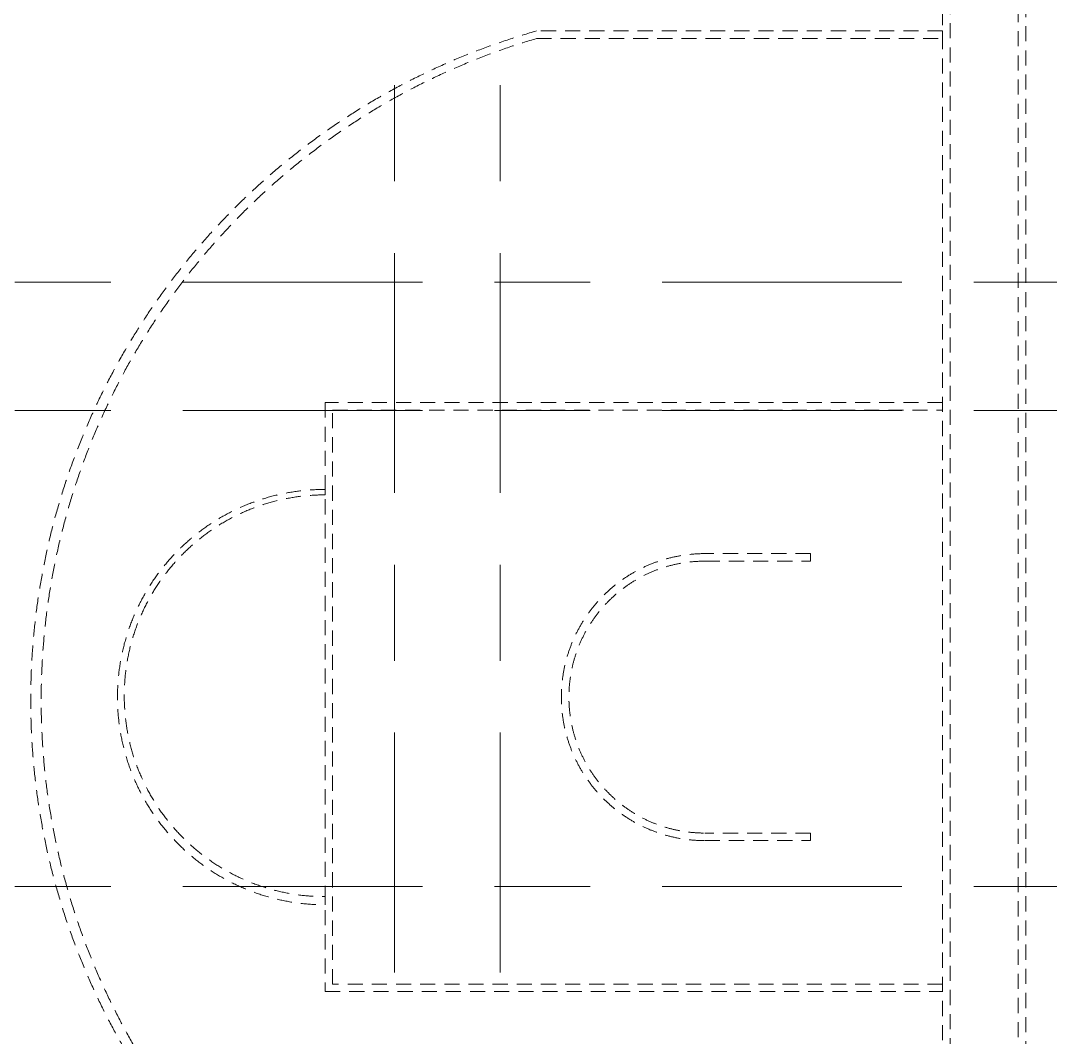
# Model space of a CAD drawing. Header units: millimetres. Extents: x 2623 to 216772, y -8553 to 29000.
# Drawn here: x 40598 to 47418, y 17150 to 23881 of the extents above; entities that cross this region are included whole.
import ezdxf

# ---------------------------------------------------------------- set-up
doc = ezdxf.new("R2010")
doc.units = ezdxf.units.MM
doc.linetypes.add('200_ШТРИХ__ш1_п0_6_', pattern=[160, 100, -60])
doc.linetypes.add('Осевая', pattern=[3175, 635, -476.25, 1587.5, -476.25])
doc.layers.add('A-DETL-MBND-1', color=7, linetype='200_ШТРИХ__ш1_п0_6_', lineweight=9)
doc.layers.add('Оси-2', color=7, linetype='Осевая', lineweight=9)

msp = doc.modelspace()

# ---------------------------------------------------------------- linework, layer by layer
at = {"layer": 'A-DETL-MBND-1'}
for p, q in [((47254.5, 13824.4), (47254.5, 24981.3)), ((47204.5, 24931.3), (47204.5, 13874.4)), ((46704.5, 24431.3), (46704.5, 14374.4)), ((46754.5, 14324.4), (46754.5, 24481.3)), ((46704.5, 23812.8), (44014.8, 23812.8)), ((46704.5, 23762.8), (46704.5, 23812.8)), ((44014.8, 23762.8), (46704.5, 23762.8)), ((42614.8, 21352.8), (42614.8, 17452.8)), ((46704.5, 21352.8), (42614.8, 21352.8)), ((46704.5, 21302.8), (46704.5, 21352.8)), ((42664.8, 17502.8), (42664.8, 21302.8)), ((42664.8, 21302.8), (46704.5, 21302.8)), ((42614.8, 20741.7), (42614.8, 20777.8)), ((45829.5, 20352.8), (45129.5, 20352.8)), ((45829.5, 20302.8), (45829.5, 20352.8)), ((45129.5, 20302.8), (45829.5, 20302.8)), ((45829.5, 18502.8), (45129.5, 18502.8)), ((45829.5, 18452.8), (45829.5, 18502.8)), ((45129.5, 18452.8), (45829.5, 18452.8)), ((42614.8, 18027.8), (42614.8, 18081.7)), ((46704.5, 17502.8), (42664.8, 17502.8)), ((46704.5, 17452.8), (46704.5, 17502.8)), ((42614.8, 17452.8), (46704.5, 17452.8))]:
    msp.add_line(p, q, dxfattribs=at)
for centre, radius, start, end in [((45269.5, 19382.8), 4604.2, 105.81331, 254.18669), ((45299, 19382.8), 4564.4, 106.34112, 253.65888), ((42614.8, 19402.8), 1375, 90, 270), ((42614.8, 19411.7), 1330, 90, 270), ((45129.5, 19402.8), 950, 90, 270), ((45129.5, 19402.8), 900, 90, 270)]:
    msp.add_arc(centre, radius, start, end, dxfattribs=at)
at = {"layer": 'Оси-2'}
for p, q in [((43074.5, 593.7), (43074.5, 24850)), ((43774.5, 593.7), (43774.5, 24850)), ((21511, 22150), (64674.5, 22150)), ((21511, 21300), (64864.5, 21300)), ((21511, 18150), (64864.5, 18150))]:
    msp.add_line(p, q, dxfattribs=at)

doc.saveas('drawing.dxf')
